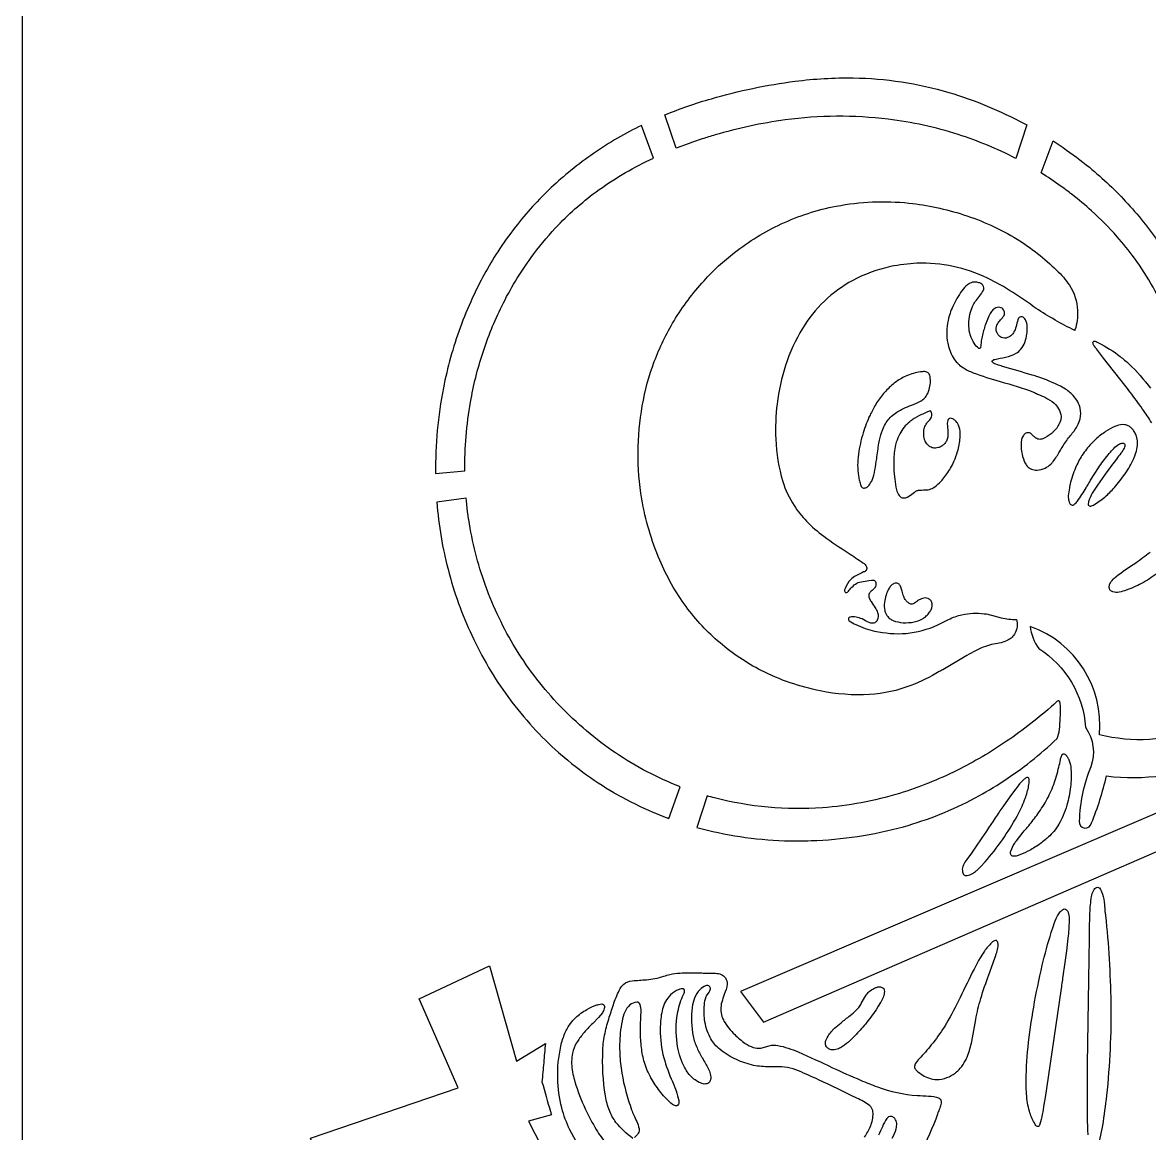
# Model space of a CAD drawing. Header units: millimetres. Extents: x 0 to 1000, y 0 to 780.
# Drawn here: x 0 to 232.5, y 267.4 to 496.7 of the extents above; entities that cross this region are included whole.
import ezdxf

# ---------------------------------------------------------------- set-up
doc = ezdxf.new("R2010")
doc.units = ezdxf.units.MM
doc.layers.add('Default', color=70, linetype='Continuous')

msp = doc.modelspace()

# ---------------------------------------------------------------- linework, layer by layer
at = {"layer": 'Default'}
for points in [[(0, 780), (1000, 780), (1000, 0), (0, 0)], [(152.85, 290.35), (685.43, 521.64), (683.3, 526.41), (148.1, 296.68)], [(135.66, 338.95), (134.8, 339.28), (133.95, 339.64), (133.09, 340), (132.24, 340.38), (131.39, 340.77), (130.55, 341.18), (129.71, 341.59), (128.87, 342.03), (128.04, 342.47), (127.21, 342.93), (126.38, 343.4), (125.56, 343.89), (124.74, 344.38), (123.92, 344.9), (123.11, 345.42), (122.31, 345.96), (121.59, 346.45), (120.82, 346.99), (120.06, 347.54), (119.31, 348.11), (118.56, 348.68), (117.81, 349.27), (117.07, 349.87), (116.34, 350.49), (115.61, 351.11), (114.88, 351.75), (114.17, 352.4), (113.45, 353.06), (112.74, 353.74), (112.04, 354.43), (111.45, 355.02), (110.83, 355.66), (110.22, 356.3), (109.61, 356.96), (109.01, 357.63), (108.42, 358.31), (107.83, 359), (107.25, 359.7), (106.68, 360.42), (106.11, 361.14), (105.55, 361.88), (105, 362.62), (104.45, 363.38), (103.91, 364.14), (103.38, 364.92), (102.86, 365.7), (102.59, 366.1), (102.13, 366.83), (101.68, 367.56), (101.23, 368.31), (100.79, 369.07), (100.35, 369.83), (99.93, 370.6), (99.51, 371.39), (99.1, 372.18), (98.7, 372.98), (98.31, 373.78), (97.92, 374.6), (97.55, 375.42), (97.18, 376.25), (96.82, 377.09), (96.47, 377.94), (96.13, 378.79), (95.99, 379.14), (95.7, 379.92), (95.41, 380.71), (95.13, 381.51), (94.86, 382.31), (94.59, 383.12), (94.34, 383.93), (94.1, 384.75), (93.86, 385.57), (93.64, 386.4), (93.42, 387.24), (93.21, 388.08), (93.02, 388.92), (92.83, 389.77), (92.65, 390.63), (92.48, 391.48), (92.32, 392.34), (92.18, 393.21), (92.04, 394.08), (92.02, 394.17), (91.91, 394.92), (91.81, 395.68), (91.71, 396.45), (91.63, 397.21), (91.55, 397.98), (91.51, 398.47), (85.46, 397.71), (85.53, 396.8), (85.62, 395.9), (85.71, 394.99), (85.82, 394.09), (85.93, 393.19), (86.06, 392.3), (86.2, 391.41), (86.34, 390.52), (86.49, 389.63), (86.66, 388.75), (86.83, 387.87), (87.02, 386.99), (87.11, 386.58), (87.32, 385.66), (87.54, 384.75), (87.77, 383.85), (88.01, 382.95), (88.25, 382.05), (88.51, 381.16), (88.78, 380.28), (89.05, 379.4), (89.34, 378.53), (89.63, 377.66), (89.94, 376.8), (90.25, 375.95), (90.57, 375.1), (90.9, 374.26), (91.24, 373.43), (91.58, 372.61), (91.94, 371.79), (92.3, 370.98), (92.66, 370.22), (93.06, 369.36), (93.48, 368.51), (93.9, 367.67), (94.33, 366.83), (94.77, 366.01), (95.22, 365.19), (95.68, 364.38), (96.14, 363.59), (96.61, 362.8), (97.09, 362.02), (97.57, 361.24), (98.07, 360.48), (98.57, 359.73), (99.08, 358.99), (99.59, 358.26), (100.11, 357.54), (100.64, 356.83), (100.96, 356.4), (101.56, 355.63), (102.16, 354.88), (102.77, 354.13), (103.39, 353.39), (104.01, 352.67), (104.64, 351.95), (105.27, 351.25), (105.91, 350.56), (106.56, 349.88), (107.21, 349.21), (107.87, 348.55), (108.53, 347.9), (109.2, 347.27), (109.88, 346.65), (110.56, 346.04), (110.96, 345.68), (111.71, 345.04), (112.47, 344.4), (113.24, 343.78), (114.01, 343.17), (114.79, 342.57), (115.57, 341.98), (116.35, 341.41), (117.14, 340.85), (117.93, 340.3), (118.73, 339.77), (119.53, 339.24), (120.34, 338.73), (121.15, 338.24), (121.97, 337.76), (122.14, 337.65), (123.69, 336.78), (124.58, 336.3), (125.48, 335.84), (126.38, 335.39), (127.28, 334.95), (128.19, 334.53), (129.09, 334.12), (130.01, 333.72), (130.92, 333.34), (131.84, 332.97), (132.76, 332.61), (133.33, 332.4), (135.66, 338.95)]]:
    msp.add_lwpolyline(points, close=True, dxfattribs=at)
for points in [[(134.84, 470.72), (132.47, 477.59, -0.029675), (142.09, 480.95, -0.038281), (159.38, 484.55, -0.034826), (171.37, 485.24, -0.067954), (191.09, 482.24, -0.05123), (206.59, 475.81), (207.13, 475.52), (204.92, 468.6, 0.040559), (192.98, 473.56, 0.047919), (178.55, 476.71, 0.063516), (157.32, 476.56, 0.037898), (142.84, 473.46, 0.006656), (140.18, 472.64), (138.17, 471.95, 0.034702), (137.5, 471.71)], [(85.19, 403.61), (91.23, 404.13, -0.045166), (92.41, 418.33, -0.035942), (94.92, 428.44, -0.035404), (98.86, 438.16, -0.042816), (104.91, 448.16, -0.031057), (109.94, 454.27, -0.04578), (118.3, 461.71, -0.045952), (129.37, 468.33), (130.15, 468.69), (127.69, 475.43, 0.021567), (122.75, 472.8, 0.039499), (113.13, 466.15, 0.016684), (109.05, 462.6, 0.038856), (101.67, 454.47, 0.021082), (98.02, 449.36, 0.035895), (92.78, 439.79, 0.019451), (90.26, 433.67, 0.03858), (86.81, 421.25, 0.051137)], [(210.13, 465.61), (212.57, 472.25), (214.66, 470.84, -0.019845), (220.06, 466.78, -0.034778), (228.01, 459.24, -0.041326), (234.84, 450.47, -0.024449), (238.4, 444.42, -0.036712), (242.54, 434.77, -0.053665), (246.37, 417.88, -0.022968), (246.9, 410.15, 0.040906), (243.45, 410.26, 0.03258), (241.21, 409.98, 0.044299), (240.08, 422.53, 0.035259), (237.83, 431.47, 0.016209), (236.49, 435.15, 0.031532), (233.19, 442.03, 0.030423), (229.34, 448.05, 0.021831), (225.77, 452.47, 0.029396), (220.51, 457.79, 0.018181), (216.49, 461.18, 0.011385), (214.05, 462.99, 0.019843), (210.13, 465.61)], [(205.17, 372.04, -0.107946), (204.63, 370.47, -0.141215), (202.98, 369.05, -0.053415), (201.48, 368.59, -0.005568), (199.87, 368.28, 0.062595), (196.58, 367.02, 0.015241), (194.8, 366.05), (189.8, 363.11, -0.032492), (189.09, 362.7, -0.037001), (183.24, 359.84, -0.075023), (174.73, 357.97, -0.064759), (164.55, 358.73, -0.067812), (152.36, 362.93, -0.057038), (143.87, 368.62, -0.058027), (136.88, 376.13, -0.057343), (131.43, 385.72, -0.057555), (127.75, 398.32, -0.085157), (127.84, 417.58, -0.046795), (130.32, 426.72, -0.044267), (134.38, 435.11, -0.048431), (140.57, 443.38, -0.043642), (146.85, 449.21, -0.054605), (156.49, 455.09, -0.061372), (167.84, 458.77, -0.072545), (182.85, 459.4, -0.052197), (194.09, 457, -0.059739), (205.14, 451.97, -0.054883), (213.29, 445.56, -0.052529), (215.94, 442.47, -0.132117), (217.62, 437.2, -0.094485), (217.09, 433.23), (217.05, 433.12, -0.033204), (209.09, 437.67, 0.00615), (204.23, 440.99, 0.032345), (199.04, 443.92, 0.121554), (184.5, 446.97, 0.042271), (179.07, 446.3, 0.070695), (171.24, 443.43, 0.064208), (165.4, 439.16, 0.064372), (160.86, 433.51, 0.057026), (157.38, 425.88, 0.048568), (155.65, 418, 0.039582), (155.36, 410.68, 0.064115), (156.82, 401.96, 0.069389), (159.16, 396.97, 0.051433), (161.69, 393.79, 0.043463), (165.3, 390.63, 0.019532), (170.32, 387.23, -0.008521), (173.35, 385.16, -0.164689), (174.07, 384.33, -0.240756), (174.02, 383.6, -0.199203), (173.49, 383.27, 0.013105), (171.92, 382.48, 0.046757), (170.84, 381.7, 0.109807), (169.66, 379.86), (169.57, 379.6, 0.247996), (169.67, 379.12, 0.414507), (170.15, 379.13, 0.043722), (170.88, 379.9, -0.069392), (171.83, 380.78, -0.120688), (172.96, 381.22, 0.031621), (174.6, 381.52), (175.1, 381.61, -0.123467), (175.77, 381.5, -0.232836), (176.03, 380.63, -0.16587), (175.71, 379.91, -0.049593), (175.07, 379.34, 0.067536), (174.65, 378.85, 0.202207), (174.65, 377.91, 0.037499), (175.03, 377.15, -0.003634), (175.89, 375.87, -0.056545), (176.37, 374.9, -0.1857), (176.3, 373.31, -0.154568), (175.79, 372.78, -0.173883), (174.96, 372.72, -0.051585), (174.66, 372.83, -0.005464), (173.16, 373.57, 0.156932), (170.66, 373.96, 0.403731), (170.36, 373.39, 0.258765), (170.51, 373.21, 0.084214), (171.9, 372.43, 0.064383), (175.75, 371.09, 0.071837), (182.24, 370.59, 0.077051), (188.83, 372.33, 0.006172), (191.02, 373.47, -0.065967), (193.77, 374.43, -0.085865), (198.38, 374.66, -0.035613), (199.89, 374.36), (201.89, 373.8, 0.057842), (205.01, 373.46, -0.116499)], [(271.37, 401.88, -0.119101), (279.27, 399.5, 0.785311), (280.16, 400.96, 0.204394), (267.71, 406, 0.041011), (252.88, 405.97, -0.447106), (253.09, 408.25, -0.080763), (271.93, 425.95, 0.030917), (294.76, 448.68, 0.122508), (291.79, 453.07, 0.016918), (268.79, 429.81, 0.105826), (249.21, 407.9, 0.490909), (251.87, 401.52, -0.09331), (259.33, 401.83, -0.680867), (222.12, 349.68, 0.342865), (207.86, 372.04, 0.126397), (209.61, 367.47, -0.239508), (219.27, 351.21, -0.244317), (220.35, 343.06, 0.092017), (217.98, 331.84, 0.97392), (220.5, 331.47, 0.042275), (223.58, 341.18, 0.564959), (270.8, 401.44, -0.443517)], [(202.45, 436.23, 0.222672), (202.51, 437.11, 0.093688), (202.21, 437.55, 0.12245), (201.84, 437.79, 0.22016), (200.77, 437.79, 0.098099), (199.99, 437.19, 0.066649), (199.47, 436.37, 0.046085), (198.42, 433.69, 0.024307), (197.83, 431.22, 0.066211), (197.7, 430.21, -0.059236), (197.62, 429.65, -0.165694), (197.51, 429.43, -0.263492), (197.33, 429.36, -0.110497), (197.25, 429.4, -0.072217), (196.29, 430.47, -0.06608), (195.52, 432.08, -0.022212), (195.38, 432.54, -0.107275), (195.42, 436.44, -0.055431), (195.98, 438.07, -0.025175), (196.25, 438.63, -0.027765), (196.52, 439.06), (196.77, 439.39), (197.59, 440.44, 0.054951), (198.3, 441.64, 0.119995), (198.22, 442.22, 0.10124), (198.07, 442.48, 0.090305), (197.69, 442.81, 0.060486), (197.44, 442.92, 0.037807), (196.64, 443.1, 0.143037), (195.35, 442.81, 0.044269), (194.92, 442.52, 0.064037), (193.78, 441.31, 0.048609), (191.88, 438.05, 0.047846), (190.9, 435.18, 0.106531), (190.86, 430.49, 0.037366), (191.26, 429.07, 0.05761), (191.98, 427.5, 0.059638), (192.83, 426.4, 0.032441), (193.3, 425.98), (193.96, 425.48, 0.054341), (196.07, 424.39, 0.020858), (201.68, 422.56, -0.023591), (208.55, 420.39, 0.028789), (209.38, 420, -0.002227), (210.98, 419.29, -0.066875), (212.77, 418.1, -0.093207), (213.7, 416.97, -0.08901), (214.23, 415.35, -0.009331), (214.25, 415.15, -0.067707), (213.82, 413.81, -0.083226), (212.68, 412.24, -0.035502), (212.15, 411.79, -0.061102), (210.44, 410.77, -0.068348), (210.07, 410.65, -0.17413), (209.2, 410.81, -0.030181), (209.04, 410.91, -0.061118), (208.46, 411.38), (207.91, 411.89, 0.247881), (206.96, 411.91, 0.115668), (206.44, 411.44, 0.097531), (206.09, 410.59, 0.084222), (206.08, 408.11, 0.058804), (206.62, 406.16, 0.065693), (207.05, 405.35, 0.078912), (207.61, 404.77, 0.115595), (208.65, 404.32, 0.068266), (209.27, 404.3, 0.113403), (210.91, 404.69, 0.076056), (212.11, 405.54, 0.039981), (212.59, 406.09, 0.039692), (213.93, 408.1, -0.022215), (215.39, 410.43, -0.014409), (216.17, 411.43, 0.005701), (216.9, 412.35, 0.034514), (217.57, 413.39, 0.059324), (218.15, 414.85, 0.115487), (218.16, 417.05, 0.068252), (217.65, 418.38, 0.057295), (216.7, 419.68, 0.031967), (215.9, 420.45, 0.047878), (214.82, 421.18), (214.07, 421.59, 0.03859), (209.44, 423.54, 0.009644), (208.29, 423.9, 0.000439), (202.4, 425.63, -0.021854), (201.29, 425.97), (200.55, 426.25, -0.082842), (200.09, 426.56, -0.208185), (200, 426.71, -0.135021), (200.02, 426.85, -0.106537), (200.38, 427.11, -0.044196), (200.53, 427.15, 0.001489), (202.78, 427.61, 0.073779), (204.99, 428.42, 0.084379), (205.95, 429.26, 0.074366), (206.76, 430.65, 0.059047), (207.19, 432.42, 0.030605), (207.26, 433.63, 0.086499), (207.03, 434.95, 0.048355), (206.87, 435.32, 0.085322), (206.56, 435.72, 0.082498), (206.2, 435.93, 0.238803), (205.7, 435.86, 0.093371), (205.47, 435.63, 0.048221), (205.01, 434.26, -0.069125), (204.58, 432.94, -0.021766), (204.4, 432.61, -0.075308), (203.83, 431.99, -0.091477), (203.17, 431.63, -0.173729), (201.94, 431.66, -0.111136), (201.34, 432.12, -0.048961), (201.03, 432.59, -0.172058), (200.9, 433.96, -0.075055), (201.39, 434.88, -0.035647), (201.75, 435.28, 0.055978)], [(173.62, 400.57, 0.112169), (174.21, 400.8, 0.047723), (174.48, 401.03, 0.073587), (175.07, 401.86, 0.029407), (175.24, 402.23, 0.050778), (175.84, 404.33, 0.010685), (176.19, 406.65, -0.007149), (176.65, 409.85, -0.044029), (177.23, 412.18, -0.015031), (177.5, 412.88, -0.043168), (178.17, 414.12, -0.049557), (179, 415.15, -0.042239), (180.07, 416.07, -0.041197), (181.07, 416.69, -0.026556), (182.14, 417.2, -0.014122), (183.76, 417.85), (184.57, 418.2), (185.36, 418.62, 0.075745), (186.05, 419.16, 0.0687), (186.68, 420.06, 0.046457), (187.03, 420.94, 0.110611), (187.2, 423.62, 0.088829), (187.03, 424.1, 0.098887), (186.79, 424.39, 0.103374), (186.54, 424.52, 0.102781), (185.55, 424.6, 0.068497), (182.76, 423.92, 0.052612), (180.5, 422.73, 0.024525), (179.57, 422.03, 0.043743), (177.6, 420.07, 0.035694), (176, 417.86, 0.026598), (174.81, 415.64, 0.037282), (173.39, 411.96, 0.037786), (172.42, 407.55, 0.074635), (172.43, 403.08, 0.017935), (172.63, 402.07, 0.05811), (172.93, 401.11, 0.093822), (173.12, 400.79, 0.100973), (173.34, 400.62, 0.134382)], [(187.28, 416.51), (186.89, 416.39, -0.064505), (186.5, 416.24, -0.001803), (185.4, 415.75, 0.049426), (183.48, 414.64, 0.012369), (183, 414.27, 0.058378), (181.83, 413.14, 0.047781), (180.95, 411.79, 0.045989), (180.23, 410.04, 0.012098), (180.08, 409.52, 0.050331), (179.72, 406.25), (179.72, 405.42, 0.025863), (179.86, 402.94, 0.025614), (180.15, 400.79, 0.052446), (180.48, 399.7, 0.038092), (180.8, 399.08, 0.073819), (181.09, 398.77, 0.089154), (181.43, 398.59, 0.080057), (181.75, 398.54, 0.119127), (182.52, 398.73, 0.01253), (182.6, 398.77), (183.16, 399.14), (183.97, 399.74, -0.068004), (184.57, 400.06, -0.030325), (184.84, 400.14, -0.025945), (186.19, 400.19, 0.114211), (187.38, 400.4, 0.041927), (187.84, 400.64, 0.052552), (189.13, 401.65, 0.028284), (189.83, 402.41, 0.039851), (191.43, 404.72, 0.026469), (192.13, 406.09, 0.033959), (192.89, 408.16, 0.046489), (193.41, 410.95, 0.075046), (193.31, 412.76, 0.056445), (193.06, 413.55, 0.05758), (192.73, 414.14, 0.074723), (192.17, 414.69, 0.038541), (191.87, 414.88, 0.136612), (191.42, 414.98, 0.107976), (191.04, 414.88, 0.094335), (190.84, 414.55, 0.100027), (190.75, 414, 0.017726), (190.81, 413.04, -0.038899), (190.88, 411.53, -0.066903), (190.74, 410.69, -0.039157), (190.58, 410.29, -0.05237), (190.1, 409.67, -0.061107), (189.53, 409.21, -0.069678), (188.91, 408.93, -0.072527), (188.29, 408.84, -0.127682), (187.4, 409.01, -0.077621), (186.81, 409.42, -0.070011), (186.27, 410.12, -0.047085), (186.17, 410.34, -0.078155), (185.89, 411.57, -0.077966), (186, 412.85, -0.020467), (186.08, 413.15, -0.051863), (186.42, 413.8, -0.029727), (186.63, 414.09, -0.027276), (187.29, 414.87, 0.101922), (187.5, 415.27, 0.11247), (187.54, 415.91, 0.060897), (187.4, 416.34, -0.219887), (187.39, 416.36, 0.166082), (187.37, 416.38, 0.242798), (187.36, 416.41, -0.258843), (187.33, 416.46), (187.33, 416.46)], [(226.94, 409.86, -0.240494), (227.19, 409.81, -0.134535), (227.35, 409.57, -0.160981), (227.35, 409.13), (227.34, 409.09, -0.046054), (226.78, 408.1, -0.018386), (226.54, 407.77, 0.010701), (225.66, 406.58, 0.009865), (221.72, 401.19, 0.021009), (220.67, 399.52, 0.053713), (219.96, 397.97, 0.010682), (219.85, 397.62, 0.183875), (219.84, 397.06), (219.85, 397.04, 0.103768), (220.04, 396.9, 0.198903), (220.37, 396.88, 0.10737), (220.88, 397.09, 0.045689), (223.25, 398.74, 0.037118), (225.22, 400.68, 0.032918), (227.44, 403.55, 0.042368), (229.21, 406.7, 0.011606), (229.53, 407.44, 0.061951), (229.94, 409.06, 0.027545), (229.99, 409.72, 0.069008), (229.85, 410.99, 0.041077), (229.63, 411.62, 0.055448), (229.18, 412.45, 0.057), (228.67, 413.03, 0.066802), (228.09, 413.43, 0.086927), (227.37, 413.66), (227.36, 413.67, 0.101717), (225.69, 413.46, 0.021254), (225.33, 413.32, 0.052015), (223.42, 412.25, 0.041801), (221.35, 410.64, 0.037436), (219.48, 408.62, 0.019346), (218.53, 407.32, 0.038503), (217.2, 404.75, 0.040528), (216.09, 401.37, 0.008092), (215.93, 400.64, 0.030976), (215.72, 398.99, 0.082334), (215.83, 397.92, 0.054176), (216.04, 397.38, 0.08517), (216.23, 397.19, 0.127836), (216.5, 397.08, 0.167364), (216.86, 397.16, 0.037972), (216.95, 397.23, 0.073319), (217.61, 397.9, 0.023381), (219.39, 400.66, 0.012955), (219.6, 401, -0.00394), (220.32, 402.21), (221.05, 403.39), (221.95, 404.76, -0.02563), (223.92, 407.44, -0.012122), (224.87, 408.54, -0.045385), (225.83, 409.42, -0.065203), (226.3, 409.7, -0.093227)], [(187.51, 377.12, 0.06849), (187.27, 377.48, 0.070929), (187.03, 377.69, 0.048835), (186.78, 377.81, 0.102291), (186.17, 377.91, 0.078319), (185.16, 377.62, 0.051216), (184.45, 377.19, 0.046915), (184.17, 376.97, -0.065764), (183.74, 376.7, -0.171017), (183.23, 376.64, -0.0819), (182.66, 376.94, -0.067474), (182.17, 377.45, -0.063789), (181.76, 378.19, -0.045483), (181.43, 379.31, 0.047167), (181.17, 380.17, 0.020808), (181.02, 380.5, 0.067254), (180.8, 380.75, 0.080883), (180.55, 380.91, 0.088516), (180.28, 380.97, 0.123077), (179.73, 380.88, 0.07559), (179.4, 380.67, 0.060317), (178.87, 380.09, 0.027119), (178.64, 379.74, 0.046053), (178.12, 378.48, 0.043084), (177.79, 376.97, 0.083901), (177.85, 375.34, 0.009765), (177.89, 375.17, 0.050282), (178.16, 374.53, 0.050777), (178.48, 374.06, 0.048882), (178.79, 373.74, 0.055152), (179.44, 373.31, 0.056172), (180.07, 373.07, 0.065699), (182.19, 372.79, 0.069882), (184.48, 373.12, 0.065575), (185.62, 373.6, 0.036375), (186.23, 374.02, 0.057139), (186.96, 374.76, 0.021874), (187.22, 375.14, 0.066872), (187.54, 375.85, 0.023609), (187.61, 376.12, 0.110505), (187.59, 376.89, 0.04237)], [(139.07, 330.56, 0.058115), (157.14, 327.82, 0.017689), (162.65, 327.83, 0.059613), (181.7, 330.7, 0.054265), (196.49, 336.64, 0.044174), (207.94, 344.16, 0.020875), (213.41, 348.89, 0.069623), (213.88, 350.79, 0.031458), (214.09, 355.49), (214.03, 356.22, 0.084173), (213.91, 356.59, 0.403043), (213.63, 356.68, 0.095626), (213.16, 356.36), (212.74, 355.93, -0.032302), (202.99, 348.33, -0.034809), (192.72, 342.32, -0.041355), (180.86, 337.58, -0.056649), (164.99, 334.6, -0.081738), (142.76, 336.65, -0.00563), (141.21, 337.07), (139.07, 330.56)], [(214.73, 345.77, -0.100311), (215.24, 345.46, -0.078266), (215.65, 344.92, -0.027317), (215.75, 344.7, -0.062954), (216.21, 343.07, -0.022542), (216.27, 342.55, -0.052602), (216.17, 338.9, -0.03403), (215.43, 335.17, -0.034407), (214.67, 333.01, -0.033941), (213.77, 331.25, -0.037768), (212.7, 329.72, -0.037098), (211.62, 328.58, -0.030919), (209.67, 327.01, -0.037195), (207.38, 325.62, -0.033635), (205.35, 324.75, -0.111468), (204.6, 324.59, -0.030492), (204.39, 324.61, -0.147436), (204.08, 324.72, -0.095833), (203.85, 324.97, -0.153236), (203.85, 325.66, -0.040462), (203.9, 325.8, -0.045668), (204.55, 327.12, -0.03122), (205.04, 327.82), (206.4, 329.55, -0.004605), (207.3, 330.62, 0.01505), (209.19, 333.02, 0.024979), (211.17, 336.02, 0.035358), (212.7, 339.42, 0.031356), (213.75, 343, 0.03702), (214.07, 344.51, -0.047712), (214.28, 345.26, -0.085802), (214.47, 345.57, -0.090482), (214.68, 345.74, -0.022677)], [(193.94, 322.47, 0.128286), (193.9, 321.39, 0.08885), (194.04, 320.99, 0.098944), (194.24, 320.74, 0.127288), (194.5, 320.62), (194.52, 320.61, 0.097428), (195.7, 320.9, 0.068732), (196.59, 321.48, -0.00871), (196.84, 321.69, 0.02333), (197.64, 322.46), (198.55, 323.42, 0.027576), (202.12, 328.01, 0.02412), (205.15, 332.87, 0.027787), (206.71, 336.22, 0.044968), (207.48, 338.8, 0.018887), (207.67, 340.01, 0.05964), (207.64, 340.52, 0.115247), (207.54, 340.75, 0.133632), (207.4, 340.86, 0.24361), (207.16, 340.84, 0.08759), (206.6, 340.49, 0.01947), (206.47, 340.37), (206.16, 340.06, 0.01201), (205.86, 339.73, 0.044288), (205.51, 339.32), (204.87, 338.52), (203.78, 337.07), (202.2, 334.83, 0.001221), (200.64, 332.54, 0.000731), (197, 327.07), (195.77, 325.27), (194.79, 323.96, 0.057308), (194.08, 322.81, 0.013735)], [(214.55, 313.56, -0.152746), (214.88, 313.72, -0.206675), (215.34, 313.57, -0.133127), (215.66, 313.06, 0.016359), (215.73, 312.8, -0.081811), (215.88, 311.26, -0.018178), (215.64, 307.73), (215.34, 305.11), (214.79, 301.2, 0.012808), (214.65, 300.23, 0.004363), (214.23, 297.3), (212.74, 286.97), (211.21, 276.65), (210.92, 274.79, -0.014094), (210.7, 273.4, -0.034431), (209.85, 269.29, -0.117264), (209.7, 268.95, -0.056584), (209.61, 268.86, -0.289377), (209.15, 268.93, -0.098411), (208.71, 269.56, -0.061109), (207.69, 272, -0.024091), (207.32, 273.69, -0.042677), (207.02, 277.43, -0.028051), (207.42, 285.19, -0.016194), (208.58, 293.46, -0.014137), (210.35, 302.1, -0.016988), (212.2, 308.89), (212.64, 310.21, -0.046106), (213.47, 312.28, -0.066087), (214.05, 313.12, -0.056338)], [(184.41, 280.41, 0.052793), (185.68, 279.43, 0.059012), (187.05, 278.8, 0.066555), (188.55, 278.52, 0.092731), (190.68, 278.92, 0.067895), (192.35, 279.87, 0.042295), (193.42, 280.86, 0.058817), (194.5, 282.42, 0.026875), (194.92, 283.36, 0.038885), (195.8, 286.4), (196.62, 290.88, -0.026414), (197.66, 295.26, -0.020955), (199.35, 300.16), (200.23, 302.58), (200.65, 303.81, 0.010689), (201.04, 305.06, 0.108375), (201.24, 306.34, 0.029596), (201.2, 306.7, 0.111503), (201.06, 307.03, 0.128479), (200.87, 307.2, 0.103475), (200.72, 307.24, 0.131105), (200.26, 307.06, 0.041363), (200.11, 306.93, 0.052185), (198.59, 305.26, 0.020925), (198, 304.39), (197.55, 303.65), (197.22, 303.07), (196.28, 301.32, 0.004221), (193.39, 295.44, -0.022618), (190.59, 290.14, -0.015433), (190.1, 289.34, -0.026114), (187.46, 285.66, -0.024535), (184.95, 282.8, 0.069676), (184.15, 281.78, 0.132973), (184, 281.06), (184, 281.02, 0.094978), (184.17, 280.63, 0.104186), (184.39, 280.42)], [(107.85, 285.96, 0.004901), (107.51, 282.01, -0.002714), (107.14, 278.04, -0.001975), (108.88, 271.94, -0.016941), (109.12, 271.23), (104.37, 269.91), (112.37, 254.36), (97.88, 245.92), (92.81, 265.33), (65.41, 250.39), (59.39, 266.45), (89.88, 276.82), (81.8, 295.21), (96.29, 302.02), (101.92, 282.3)], [(174.63, 296.68, -0.04545), (175.62, 297.3, -0.026311), (176.18, 297.55, -0.179191), (177.26, 297.55, -0.065108), (177.69, 297.31, -0.123104), (177.71, 296.05), (177.7, 296, -0.046526), (177.27, 294.92, -0.028735), (176.95, 294.39), (176.5, 293.67), (176.06, 292.94, -0.023746), (173.86, 289.97, -0.023092), (171.7, 287.54, -0.006151), (171.12, 286.96, -0.030546), (169.52, 285.61, -0.013335), (169.14, 285.33, -0.055737), (168.28, 284.88, -0.075973), (167.16, 284.62, -0.126081), (166.46, 284.77, -0.078923), (166.01, 285.09, -0.087928), (165.73, 285.49, -0.033639), (165.65, 285.71, -0.11992), (165.66, 286.44, -0.024755), (165.7, 286.57, -0.043126), (166.32, 287.72, -0.043464), (166.99, 288.58, -0.006929), (167.1, 288.69), (167.52, 289.11, -0.018449), (168.83, 290.26, -0.007729), (170.7, 291.71, 0.048785), (172.09, 292.95, 0.013885), (172.48, 293.4, 0.044526), (173.02, 294.22), (173.75, 295.55, -0.051701), (174.26, 296.29, -0.037845)]]:
    msp.add_lwpolyline(points, format="xyb", close=True, dxfattribs=at)
for points in [[(232.93, 414.06, 0.014122), (231.03, 416.89, 0.009543), (228.47, 420.4, 0.00192), (227.39, 421.82), (222.98, 427.42), (221.52, 429.31, -0.050366), (221.1, 429.84, -0.078895), (220.82, 430.43, -0.23736), (220.84, 430.8, -0.217612), (220.97, 430.91, -0.145581), (221.46, 430.83, -0.082913), (221.91, 430.58, -0.053117), (226.42, 427.75, -0.020883), (228.22, 426.22, -0.038337), (232.68, 421.18, -0.025721)], [(234.39, 383.29, -0.039967), (231.2, 381.12, -0.041252), (228, 379.63, 0.025748), (227.31, 379.4, -0.048425), (225.87, 379.07, -0.152069), (224.59, 379.34), (224.47, 379.41, -0.13574), (224.2, 379.84, -0.093686), (224.14, 380.33, -0.097483), (224.4, 381.01, -0.056832), (225.2, 381.99, -0.023711), (225.53, 382.29, -0.020722), (229.61, 385.18, 0.022623), (232.58, 387.37, 0.070413)], [(219.81, 267.14, -0.013839), (219.65, 274.4), (219.66, 278.03, 0.010807), (219.68, 279.84, 0.01728), (219.68, 280.29, 0.006414), (219.68, 281.65, -0.000956), (220.04, 304.98, 0.008768), (220.08, 308.17, -0.005257), (220.14, 311.67, -0.017829), (220.18, 312.83, -0.03594), (220.51, 316.29, -0.081631), (220.9, 317.48, 0.009833), (221.04, 317.73, -0.126132), (221.37, 318.09, -0.293613), (222.11, 318.09), (222.15, 318.07, -0.090718), (222.76, 316.81, -0.052102), (223.15, 314.61, -0.010512), (223.28, 313.2, 0.021513), (223.4, 312.36, -0.021521), (224.48, 294.37, -0.030557), (223.6, 275.23, -0.011309), (222.75, 269.05, -0.037744), (221.5, 263.79, -0.086485)], [(125.89, 266.38, -0.069449), (122.41, 269.69, -0.069979), (121.06, 272.11, -0.053368), (120.25, 275.14, -0.05242), (119.71, 284.63, -0.045813), (120.15, 288.1, -0.02867), (121.04, 291.38, -0.006609), (122, 294.3, -0.034431), (123.26, 297.29, -0.090793), (124.01, 298.22, -0.167179), (125.76, 298.9, -0.005824), (128.72, 299.13, 0.024225), (130.46, 299.36, 0.027498), (132.28, 299.86, 0.004888), (133.54, 300.22, -0.053593), (135.63, 300.51, -0.025164), (139.28, 300.54, -0.01951), (140.41, 300.5, -0.047914), (140.96, 300.48, -0.014426), (142.93, 300.47, -0.074984), (144.11, 300.21, -0.135165), (144.98, 299.5, -0.158981), (145.35, 298.21), (145.35, 298.21, -0.070155), (144.76, 296.08, 0.016028), (144.23, 294.5, 0.142758), (144.27, 291.53, 0.059618), (144.68, 290.6, 0.058639), (146.9, 287.8, 0.043233), (149.07, 285.98, 0.071366), (150.71, 285.15, 0.114222), (152.28, 285.02), (154.02, 285.51, -0.122288), (155.8, 285.56, -0.054515), (160.01, 284.21, -0.009139), (167.07, 280.97, 0.011024), (172.86, 278.4, 0.007632), (176.34, 277, 0.072183), (184.59, 275.24, 0.014317), (186.86, 275.12, -0.0824), (189.08, 274.68, -0.178311), (189.42, 274.26, -0.125796), (189.47, 273.67, -0.078756), (189.2, 272.61, -0.073594), (189.08, 272.31, 0.03111), (188.75, 271.41, -0.034602), (185.12, 263.15, -0.011578)], [(173.68, 266.64, 0.042898), (174.9, 268.88, 0.097694), (175.46, 271.6, 0.119707), (175.13, 272.69, 0.105305), (174.7, 273.18, 0.056369), (173.47, 273.97, 0.026238), (172.07, 274.69, 0.003404), (164.2, 278.47, 0.010737), (160.09, 280.3, 0.10573), (155.39, 281.17, -0.042959), (152, 281.26, -0.027234), (150.34, 281.54, -0.046975), (146.82, 282.84, -0.062554), (143.53, 285.02, -0.09011), (141.82, 287.22, -0.086688), (140.7, 290.92, -0.054734), (140.66, 293.9, -0.101826), (141.03, 295.63), (141.11, 295.8), (141.62, 296.56, 0.053285), (141.86, 297.07, 0.220481), (141.77, 297.66, 0.200569), (141.34, 297.93, 0.117612), (140.89, 297.85, 0.107019), (139.73, 297.07, 0.090974), (138.62, 295.35, 0.065625), (138.12, 293.42, 0.082896), (138.34, 287.45, 0.057342), (139.13, 285.08, 0.028167), (140.23, 282.97, 0.010337), (140.9, 281.85, -0.049814), (141.87, 279.69, -0.131211), (141.92, 278.47, -0.150579), (141.57, 277.87, -0.110242), (141.12, 277.65, -0.150188), (140.12, 277.69, -0.108653), (138.01, 279.06, -0.086192), (136.39, 281.37, -0.074126), (135.03, 285.93, -0.077683), (135.11, 292.08, -0.057131), (136.16, 295.69), (136.45, 296.35, 0.037095), (136.56, 296.72, 0.162976), (136.51, 297.13, 0.202217), (135.61, 297.19, 0.064883), (134.92, 296.9, 0.102512), (133.33, 295.62, 0.057904), (132.45, 294.26, 0.076413), (131.66, 291.07, 0.023135), (131.53, 288.84, 0.064796), (132.28, 283, 0.0351), (134.04, 278.1), (134.81, 276.16, -0.043599), (135.35, 274.19, -0.167331), (135.32, 273.41, -0.169979), (134.99, 273.12, -0.157263), (134.69, 273.1, -0.15415), (134.07, 273.4, -0.061205), (131.68, 275.84, -0.035568), (129.85, 278.48, -0.051685), (128.41, 281.63, -0.045373), (127.72, 284.72, -0.03072), (127.48, 287.96, -0.016178), (127.52, 291.15, 0.018149), (127.59, 292.62, 0.058638), (127.43, 293.98, 0.135112), (127.1, 294.38, 0.180533), (126.69, 294.5, 0.148287), (125.29, 293.93, 0.103058), (124.23, 292.44, 0.056648), (123.66, 290.55, 0.046403), (123.17, 285.79, 0.027804), (123.34, 281.81, 0.046363), (125, 274.16, 0.012572), (125.64, 272.29, 0.034492), (126.07, 271.2, 0.007992), (126.68, 269.88, -0.050552), (127.18, 268.39, -0.14272), (127.01, 267.48, -0.106091), (126.22, 266.53, -0.050693)], [(116.44, 262.23, -0.045464), (112.9, 268.15, -0.043705), (111.22, 272.68, -0.059981), (110.39, 278.74, -0.059163), (111.04, 285.4, -0.054243), (111.89, 288.09, -0.056254), (113.05, 290.11, -0.047362), (114.08, 291.28, -0.052529), (116.4, 292.98, -0.04761), (118.44, 293.92, 0.048763), (118.85, 294.04, -0.080936), (119.48, 294.13, -0.217298), (119.89, 293.91, -0.071525), (120.02, 293.67, -0.118138), (119.83, 292.68, -0.072979), (119.6, 292.31), (118.79, 291.34), (117.62, 290.12, 0.027197), (115.6, 287.93, 0.031191), (114.29, 286.11, 0.083931), (113.44, 283.99, 0.050334), (113.26, 282.23, 0.07482), (113.73, 278.8, 0.020105), (113.93, 278.11, 0.037858), (116.08, 272.46, 0.024754), (118.35, 268.18, 0.049584), (120.49, 265.28, 0.049696)], [(179.38, 266.45, 0.061978), (180.2, 268.34, 0.088268), (180.31, 269.48, 0.135704), (179.92, 270.45, 0.167341), (179.34, 270.88, 0.248884), (178.46, 270.66, 0.051364), (178.26, 270.45, 0.051812), (177.36, 268.79, -0.013334), (176.56, 267.03, -0.058668)]]:
    msp.add_lwpolyline(points, format="xyb", dxfattribs=at)

doc.saveas('drawing.dxf')
